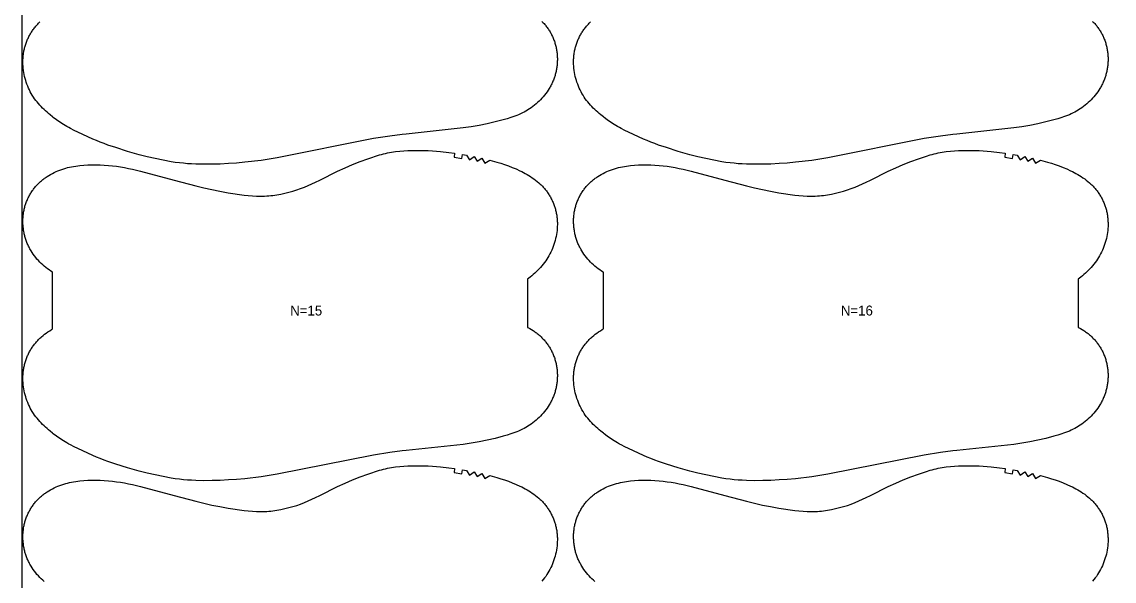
# Model space of a CAD drawing. Header units: inches. Extents: x 1 to 1936, y -76 to 1061.
# Drawn here: x 1 to 552, y 206 to 487 of the extents above; entities that cross this region are included whole.
import ezdxf

# ---------------------------------------------------------------- set-up
doc = ezdxf.new("R2010")
doc.units = ezdxf.units.IN

msp = doc.modelspace()

# ---------------------------------------------------------------- linework, layer by layer
at = {"layer": '1'}
for points in [[(1.472, -76.1778), (1936.299, -76.1778), (1936.299, 1060.5025), (1.472, 1060.5025), (1.472, -76.1778)], [(113.5219, 399.9852), (115.5751, 399.7674), (117.6325, 399.6002), (119.6929, 399.4949), (120.7239, 399.469), (121.755, 399.4628), (122.7862, 399.4776), (123.817, 399.5132), (124.8471, 399.5693), (125.8761, 399.6455), (126.9035, 399.7414), (127.9291, 399.8568), (128.9522, 399.9913), (129.9727, 400.1444), (130.9901, 400.3158), (132.0042, 400.5051), (134.0221, 400.9351), (136.0255, 401.4301), (138.0134, 401.986), (139.9844, 402.5994), (141.9364, 403.2701), (143.8671, 403.9986), (145.7741, 404.7855), (147.6562, 405.6289), (149.5184, 406.5172), (151.6049, 407.5625), (160.5896, 412.0636), (164.3455, 413.7738), (168.1475, 415.3806), (171.9845, 416.8992), (175.8551, 418.333), (177.8038, 419.0155), (179.7642, 419.6622), (181.7391, 420.2581), (182.733, 420.5324), (183.7316, 420.7886), (184.7353, 421.0251), (185.7436, 421.2422), (186.7561, 421.4403), (187.7722, 421.6199), (189.8137, 421.9263), (191.8642, 422.1657), (193.9201, 422.3428), (195.9799, 422.4637), (198.0423, 422.5348), (200.1059, 422.5625), (202.1697, 422.552), (204.2328, 422.5042), (206.2945, 422.4187), (208.3542, 422.2952), (212.4655, 421.9396), (216.5664, 421.4699), (219.5565, 421.074), (219.5577, 421.0738), (219.2809, 419.09), (223.1959, 418.5034), (223.513, 420.4781), (225.4858, 420.1501), (227.0915, 417.8323), (229.4191, 419.4228), (230.9599, 417.0634), (233.3303, 418.586), (234.7961, 416.1803), (237.2135, 417.6271), (240.821, 416.6183), (242.7957, 416.0166), (244.758, 415.3767), (246.7046, 414.6922), (248.632, 413.9566), (250.5365, 413.1638), (252.4138, 412.3085), (253.3408, 411.8559), (254.2594, 411.386), (255.1689, 410.898), (256.0688, 410.3913), (256.9582, 409.8654), (257.8354, 409.319), (258.6984, 408.7509), (259.545, 408.1601), (260.3733, 407.5452), (261.1813, 406.9051), (261.9668, 406.2386), (262.3505, 405.895), (262.7278, 405.5445), (263.0986, 405.1867), (263.4626, 404.8219), (263.8197, 404.4503), (264.1699, 404.0718), (264.513, 403.6868), (264.8489, 403.2954), (265.1774, 402.8977), (265.4986, 402.4938), (265.8122, 402.084), (266.1181, 401.6683), (266.4162, 401.247), (266.7064, 400.8201), (266.9887, 400.3879), (267.2628, 399.9504), (267.5286, 399.5079), (267.7861, 399.0605), (268.0351, 398.6083), (268.2756, 398.1516), (268.5074, 397.6904), (268.7306, 397.225), (268.9449, 396.7555), (269.1505, 396.2821), (269.3471, 395.805), (269.5347, 395.3243), (269.7133, 394.8402), (269.8827, 394.3529), (270.0429, 393.8625), (270.1938, 393.3693), (270.3353, 392.8734), (270.4674, 392.3749), (270.5901, 391.874), (270.7031, 391.371), (270.8065, 390.8659), (270.9003, 390.359), (270.9846, 389.8504), (271.0594, 389.3402), (271.1249, 388.8288), (271.1811, 388.3161), (271.2281, 387.8025), (271.2659, 387.288), (271.2946, 386.7729), (271.3143, 386.2573), (271.327, 385.2253), (271.3045, 384.1934), (271.2474, 383.163), (271.1562, 382.1353), (271.0315, 381.1114), (270.8739, 380.092), (270.6837, 379.0781), (270.4617, 378.0705), (270.2082, 377.0701), (269.9238, 376.0777), (269.6091, 375.0941), (269.2644, 374.1205), (268.8899, 373.1578), (268.4857, 372.2075), (268.0516, 371.2708), (267.5879, 370.349), (267.0945, 369.4434), (266.5713, 368.5552), (266.0186, 367.6858), (265.4366, 366.8361), (264.8268, 366.006), (264.1912, 365.1949), (263.5316, 364.4022), (262.8499, 363.6276), (262.148, 362.8704), (261.4278, 362.1302), (260.6912, 361.4064), (259.9398, 360.6986), (259.1746, 360.0062), (258.3962, 359.3288), (257.6055, 358.6659), (256.327, 357.6492), (256.327, 333.4023), (256.4749, 333.3278), (257.3808, 332.8335), (258.27, 332.3092), (259.1408, 331.7549), (259.5689, 331.4667), (259.9918, 331.171), (260.4094, 330.8679), (260.8215, 330.5575), (261.228, 330.2398), (261.6285, 329.9147), (262.0229, 329.5824), (262.4111, 329.2428), (262.7929, 328.896), (263.168, 328.542), (263.5363, 328.1808), (263.8977, 327.8126), (264.2519, 327.4375), (264.5989, 327.0557), (264.9385, 326.6672), (265.2705, 326.2723), (265.5949, 325.871), (265.9115, 325.4636), (266.2201, 325.0501), (266.5205, 324.6308), (266.8127, 324.2056), (267.0965, 323.7749), (267.3718, 323.3387), (267.6384, 322.8972), (267.8962, 322.4505), (268.1449, 321.9987), (268.3846, 321.5421), (268.6152, 321.0808), (268.8365, 320.615), (269.0486, 320.1448), (269.2515, 319.6706), (269.4451, 319.1925), (269.6294, 318.7106), (269.8043, 318.2253), (269.9699, 317.7366), (270.126, 317.2449), (270.2726, 316.7502), (270.4098, 316.2528), (270.5375, 315.7528), (270.6556, 315.2506), (270.7641, 314.7462), (270.863, 314.2399), (270.9523, 313.7319), (271.0319, 313.2223), (271.1019, 312.7113), (271.1625, 312.1991), (271.2134, 311.6859), (271.255, 311.1718), (271.287, 310.6569), (271.3097, 310.1416), (271.323, 309.6258), (271.327, 309.1099), (271.3217, 308.5939), (271.3071, 308.078), (271.2832, 307.5625), (271.2502, 307.0474), (271.2081, 306.533), (271.1568, 306.0194), (271.0964, 305.5067), (271.027, 304.9953), (270.9485, 304.4851), (270.8609, 303.9764), (270.7643, 303.4695), (270.6587, 302.9643), (270.5441, 302.4612), (270.4204, 301.9603), (270.2878, 301.4618), (270.1462, 300.9658), (269.9957, 300.4725), (269.8362, 299.9821), (269.6677, 299.4947), (269.4903, 299.0106), (269.304, 298.5299), (269.1088, 298.0528), (268.9048, 297.5794), (268.692, 297.1099), (268.4706, 296.6443), (268.2407, 296.1827), (268.0026, 295.7253), (267.7563, 295.2722), (267.502, 294.8234), (267.2399, 294.379), (266.6928, 293.5039), (266.116, 292.6477), (265.5109, 291.8111), (264.8787, 290.995), (264.2204, 290.2001), (263.5369, 289.4269), (262.8292, 288.6761), (262.098, 287.9482), (261.3442, 287.2438), (260.5686, 286.5634), (259.772, 285.9077), (258.9554, 285.2772), (258.1195, 284.6724), (257.2654, 284.0934), (256.3941, 283.5404), (256.327, 283.5005), (255.5068, 283.0134), (254.6045, 282.5125), (253.6883, 282.0377), (252.7592, 281.5893), (251.8183, 281.1672), (250.8667, 280.7712), (249.9055, 280.3992), (248.9359, 280.0486), (247.959, 279.7172), (245.9882, 279.1017), (244.0023, 278.5329), (240.0097, 277.4838), (235.9917, 276.5456), (231.9472, 275.7229), (227.879, 275.0266), (223.7918, 274.4588), (195.0636, 271.3904), (193.1248, 271.16), (186.8677, 270.4165), (178.7209, 269.0895), (130.1524, 259.3978), (126.0785, 258.738), (121.9924, 258.1539), (113.7966, 257.1731), (109.6859, 256.8049), (105.5684, 256.5214), (101.4464, 256.3174), (97.3209, 256.1941), (93.1932, 256.16), (89.0672, 256.2468), (87.0062, 256.3466), (84.9475, 256.4869), (82.8922, 256.6688), (80.8411, 256.8932), (78.7951, 257.1602), (76.7544, 257.4672), (72.6902, 258.1874), (68.6495, 259.028), (64.6312, 259.9694), (60.6337, 260.9965), (54.7099, 262.6822), (48.7743, 264.5492), (44.8615, 265.8666), (42.9199, 266.5652), (40.9934, 267.3017), (39.0843, 268.0813), (37.1889, 268.8954), (32.1675, 271.16), (29.6604, 272.2907), (27.8022, 273.1872), (25.9705, 274.1337), (25.0673, 274.6306), (24.1731, 275.1437), (22.4112, 276.2162), (20.6846, 277.3464), (18.9929, 278.5294), (17.3369, 279.762), (17, 280.0298), (15.7214, 281.0464), (14.9308, 281.7094), (14.1524, 282.3868), (13.3872, 283.0792), (12.6358, 283.787), (11.8991, 284.5108), (11.1789, 285.251), (10.4771, 286.0082), (9.7954, 286.7828), (9.1358, 287.5754), (8.5002, 288.3866), (7.8904, 289.2167), (7.3084, 290.0664), (6.7556, 290.9358), (6.2325, 291.8239), (5.7391, 292.7296), (5.2753, 293.6514), (4.8413, 294.5881), (4.4371, 295.5384), (4.0626, 296.501), (3.7179, 297.4747), (3.4032, 298.4582), (3.1188, 299.4507), (2.8653, 300.4511), (2.6432, 301.4587), (2.4531, 302.4726), (2.2955, 303.492), (2.1708, 304.5159), (2.0796, 305.5436), (2.0225, 306.574), (2, 307.6059), (2.0127, 308.6379), (2.0324, 309.1535), (2.0611, 309.6686), (2.0989, 310.1831), (2.1459, 310.6967), (2.2021, 311.2093), (2.2676, 311.7208), (2.3424, 312.2309), (2.4267, 312.7396), (2.5205, 313.2465), (2.6239, 313.7516), (2.7369, 314.2546), (2.8595, 314.7555), (2.9917, 315.2539), (3.1332, 315.7499), (3.2841, 316.2431), (3.4443, 316.7335), (3.6137, 317.2208), (3.7923, 317.7049), (3.9799, 318.1856), (4.1765, 318.6627), (4.382, 319.1361), (4.5964, 319.6056), (4.8196, 320.071), (5.0514, 320.5322), (5.2919, 320.9889), (5.5409, 321.4411), (5.7984, 321.8885), (6.0642, 322.331), (6.3383, 322.7685), (6.6205, 323.2007), (6.9108, 323.6275), (7.2089, 324.0489), (7.5148, 324.4645), (7.8284, 324.8744), (8.1495, 325.2782), (8.4781, 325.676), (8.814, 326.0674), (9.1571, 326.4524), (9.5072, 326.8309), (9.8644, 327.2025), (10.2284, 327.5673), (10.5991, 327.925), (10.9765, 328.2756), (11.3602, 328.6192), (12.1457, 329.2857), (12.9536, 329.9258), (13.7819, 330.5406), (14.6286, 331.1315), (15.4916, 331.6995), (16.3688, 332.246), (17, 332.6192), (17, 361.1199), (16.9328, 361.1598), (16.0616, 361.7128), (15.2075, 362.2918), (14.3716, 362.8966), (13.555, 363.5271), (12.7584, 364.1829), (11.9828, 364.8632), (11.229, 365.5676), (10.4978, 366.2955), (9.7901, 367.0463), (9.1066, 367.8195), (8.4483, 368.6144), (7.816, 369.4305), (7.2109, 370.2671), (6.6342, 371.1233), (6.0871, 371.9984), (5.8249, 372.4428), (5.5707, 372.8916), (5.3244, 373.3448), (5.0863, 373.8022), (4.8564, 374.2637), (4.635, 374.7293), (4.4222, 375.1988), (4.2181, 375.6722), (4.0229, 376.1493), (3.8367, 376.63), (3.6593, 377.1141), (3.4908, 377.6015), (3.3313, 378.0919), (3.1808, 378.5852), (3.0392, 379.0812), (2.9065, 379.5797), (2.7829, 380.0806), (2.6683, 380.5837), (2.5627, 381.0889), (2.4661, 381.5959), (2.3785, 382.1045), (2.3, 382.6147), (2.2306, 383.1262), (2.1702, 383.6388), (2.1189, 384.1524), (2.0768, 384.6668), (2.0437, 385.1819), (2.0199, 385.6975), (2.0053, 386.2133), (2, 386.7293), (2.004, 387.2452), (2.0173, 387.761), (2.0399, 388.2764), (2.072, 388.7912), (2.1135, 389.3053), (2.1645, 389.8186), (2.225, 390.3307), (2.2951, 390.8417), (2.3747, 391.3513), (2.464, 391.8593), (2.5629, 392.3656), (2.6714, 392.87), (2.7895, 393.3722), (2.9172, 393.8722), (3.0543, 394.3696), (3.201, 394.8643), (3.3571, 395.356), (3.5227, 395.8447), (3.6976, 396.3301), (3.8819, 396.8119), (4.0755, 397.29), (4.2783, 397.7643), (4.4905, 398.2344), (4.7118, 398.7002), (4.9424, 399.1615), (5.182, 399.6182), (5.4308, 400.0699), (5.6886, 400.5166), (5.9552, 400.9581), (6.2304, 401.3943), (6.5142, 401.825), (6.8065, 402.2502), (7.1069, 402.6695), (7.4155, 403.083), (7.7321, 403.4904), (8.0564, 403.8917), (8.3885, 404.2866), (8.7281, 404.6751), (9.0751, 405.0569), (9.4293, 405.432), (9.7907, 405.8002), (10.159, 406.1614), (10.5341, 406.5154), (10.9158, 406.8622), (11.304, 407.2018), (11.6985, 407.5341), (12.099, 407.8592), (12.5054, 408.1769), (12.9176, 408.4873), (13.3352, 408.7904), (13.7581, 409.0861), (14.1862, 409.3743), (15.057, 409.9286), (15.9462, 410.453), (16.8521, 410.9472), (17.7734, 411.4113), (18.7089, 411.8455), (19.6574, 412.2504), (20.6178, 412.6264), (21.5891, 412.974), (22.57, 413.2937), (23.5594, 413.5859), (24.5562, 413.8512), (25.5594, 414.0901), (26.5683, 414.3038), (27.582, 414.4936), (28.6001, 414.6608), (29.6218, 414.8067), (30.6464, 414.9326), (32.702, 415.1295), (34.7622, 415.2606), (36.8247, 415.3286), (38.8879, 415.3348), (40.9502, 415.2806), (43.0101, 415.1677), (45.0667, 415.0002), (47.1191, 414.7827), (49.1666, 414.5197), (51.2082, 414.2149), (53.243, 413.8683), (55.2696, 413.4792), (57.2871, 413.0467), (61.295, 412.0648), (78.1772, 407.5625), (89.2113, 404.6198), (93.2236, 403.6519), (97.2527, 402.7563), (101.2983, 401.939), (105.3583, 401.1974), (113.5219, 399.9852)], [(391.0219, 399.9852), (393.0751, 399.7674), (395.1325, 399.6002), (397.1929, 399.4949), (398.2239, 399.469), (399.255, 399.4628), (400.2862, 399.4776), (401.317, 399.5132), (402.3471, 399.5693), (403.3761, 399.6455), (404.4035, 399.7414), (405.4291, 399.8568), (406.4522, 399.9913), (407.4727, 400.1444), (408.4901, 400.3158), (409.5042, 400.5051), (411.5221, 400.9351), (413.5255, 401.4301), (415.5134, 401.986), (417.4844, 402.5994), (419.4364, 403.2701), (421.3671, 403.9986), (423.2741, 404.7855), (425.1562, 405.6289), (427.0184, 406.5172), (429.1049, 407.5625), (438.0896, 412.0636), (441.8455, 413.7738), (445.6475, 415.3806), (449.4845, 416.8992), (453.3551, 418.333), (455.3038, 419.0155), (457.2642, 419.6622), (459.2391, 420.2581), (460.233, 420.5324), (461.2316, 420.7886), (462.2353, 421.0251), (463.2436, 421.2422), (464.2561, 421.4403), (465.2722, 421.6199), (467.3137, 421.9263), (469.3642, 422.1657), (471.4201, 422.3428), (473.4799, 422.4637), (475.5423, 422.5348), (477.6059, 422.5625), (479.6697, 422.552), (481.7328, 422.5042), (483.7945, 422.4187), (485.8542, 422.2952), (489.9655, 421.9396), (494.0664, 421.4699), (497.0565, 421.074), (497.0577, 421.0738), (496.7809, 419.09), (500.6959, 418.5034), (501.013, 420.4781), (502.9858, 420.1501), (504.5915, 417.8323), (506.9191, 419.4228), (508.4599, 417.0634), (510.8303, 418.586), (512.2961, 416.1803), (514.7135, 417.6271), (518.321, 416.6183), (520.2957, 416.0166), (522.258, 415.3767), (524.2046, 414.6922), (526.132, 413.9566), (528.0365, 413.1638), (529.9138, 412.3085), (530.8408, 411.8559), (531.7594, 411.386), (532.6689, 410.898), (533.5688, 410.3913), (534.4582, 409.8654), (535.3354, 409.319), (536.1984, 408.7509), (537.045, 408.1601), (537.8733, 407.5452), (538.6813, 406.9051), (539.4668, 406.2386), (539.8505, 405.895), (540.2278, 405.5445), (540.5986, 405.1867), (540.9626, 404.8219), (541.3197, 404.4503), (541.6699, 404.0718), (542.013, 403.6868), (542.3489, 403.2954), (542.6774, 402.8977), (542.9986, 402.4938), (543.3122, 402.084), (543.6181, 401.6683), (543.9162, 401.247), (544.2064, 400.8201), (544.4887, 400.3879), (544.7628, 399.9504), (545.0286, 399.5079), (545.2861, 399.0605), (545.5351, 398.6083), (545.7756, 398.1516), (546.0074, 397.6904), (546.2306, 397.225), (546.4449, 396.7555), (546.6505, 396.2821), (546.8471, 395.805), (547.0347, 395.3243), (547.2133, 394.8402), (547.3827, 394.3529), (547.5429, 393.8625), (547.6938, 393.3693), (547.8353, 392.8734), (547.9674, 392.3749), (548.0901, 391.874), (548.2031, 391.371), (548.3065, 390.8659), (548.4003, 390.359), (548.4846, 389.8504), (548.5594, 389.3402), (548.6249, 388.8288), (548.6811, 388.3161), (548.7281, 387.8025), (548.7659, 387.288), (548.7946, 386.7729), (548.8143, 386.2573), (548.827, 385.2253), (548.8045, 384.1934), (548.7474, 383.163), (548.6562, 382.1353), (548.5315, 381.1114), (548.3739, 380.092), (548.1837, 379.0781), (547.9617, 378.0705), (547.7082, 377.0701), (547.4238, 376.0777), (547.1091, 375.0941), (546.7644, 374.1205), (546.3899, 373.1578), (545.9857, 372.2075), (545.5516, 371.2708), (545.0879, 370.349), (544.5945, 369.4434), (544.0713, 368.5552), (543.5186, 367.6858), (542.9366, 366.8361), (542.3268, 366.006), (541.6912, 365.1949), (541.0316, 364.4022), (540.3499, 363.6276), (539.648, 362.8704), (538.9278, 362.1302), (538.1912, 361.4064), (537.4398, 360.6986), (536.6746, 360.0062), (535.8962, 359.3288), (535.1055, 358.6659), (533.827, 357.6492), (533.827, 333.4023), (533.9749, 333.3278), (534.8808, 332.8335), (535.77, 332.3092), (536.6408, 331.7549), (537.0689, 331.4667), (537.4918, 331.171), (537.9094, 330.8679), (538.3215, 330.5575), (538.728, 330.2398), (539.1285, 329.9147), (539.5229, 329.5824), (539.9111, 329.2428), (540.2929, 328.896), (540.668, 328.542), (541.0363, 328.1808), (541.3977, 327.8126), (541.7519, 327.4375), (542.0989, 327.0557), (542.4385, 326.6672), (542.7705, 326.2723), (543.0949, 325.871), (543.4115, 325.4636), (543.7201, 325.0501), (544.0205, 324.6308), (544.3127, 324.2056), (544.5965, 323.7749), (544.8718, 323.3387), (545.1384, 322.8972), (545.3962, 322.4505), (545.6449, 321.9987), (545.8846, 321.5421), (546.1152, 321.0808), (546.3365, 320.615), (546.5486, 320.1448), (546.7515, 319.6706), (546.9451, 319.1925), (547.1294, 318.7106), (547.3043, 318.2253), (547.4699, 317.7366), (547.626, 317.2449), (547.7726, 316.7502), (547.9098, 316.2528), (548.0375, 315.7528), (548.1556, 315.2506), (548.2641, 314.7462), (548.363, 314.2399), (548.4523, 313.7319), (548.5319, 313.2223), (548.6019, 312.7113), (548.6625, 312.1991), (548.7134, 311.6859), (548.755, 311.1718), (548.787, 310.6569), (548.8097, 310.1416), (548.823, 309.6258), (548.827, 309.1099), (548.8217, 308.5939), (548.8071, 308.078), (548.7832, 307.5625), (548.7502, 307.0474), (548.7081, 306.533), (548.6568, 306.0194), (548.5964, 305.5067), (548.527, 304.9953), (548.4485, 304.4851), (548.3609, 303.9764), (548.2643, 303.4695), (548.1587, 302.9643), (548.0441, 302.4612), (547.9204, 301.9603), (547.7878, 301.4618), (547.6462, 300.9658), (547.4957, 300.4725), (547.3362, 299.9821), (547.1677, 299.4947), (546.9903, 299.0106), (546.804, 298.5299), (546.6088, 298.0528), (546.4048, 297.5794), (546.192, 297.1099), (545.9706, 296.6443), (545.7407, 296.1827), (545.5026, 295.7253), (545.2563, 295.2722), (545.002, 294.8234), (544.7399, 294.379), (544.1928, 293.5039), (543.616, 292.6477), (543.0109, 291.8111), (542.3787, 290.995), (541.7204, 290.2001), (541.0369, 289.4269), (540.3292, 288.6761), (539.598, 287.9482), (538.8442, 287.2438), (538.0686, 286.5634), (537.272, 285.9077), (536.4554, 285.2772), (535.6195, 284.6724), (534.7654, 284.0934), (533.8941, 283.5404), (533.827, 283.5005), (533.0068, 283.0134), (532.1045, 282.5125), (531.1883, 282.0377), (530.2592, 281.5893), (529.3183, 281.1672), (528.3667, 280.7712), (527.4055, 280.3992), (526.4359, 280.0486), (525.459, 279.7172), (523.4882, 279.1017), (521.5023, 278.5329), (517.5097, 277.4838), (513.4917, 276.5456), (509.4472, 275.7229), (505.379, 275.0266), (501.2918, 274.4588), (472.5636, 271.3904), (470.6248, 271.16), (464.3677, 270.4165), (456.2209, 269.0895), (407.6524, 259.3978), (403.5785, 258.738), (399.4924, 258.1539), (391.2966, 257.1731), (387.1859, 256.8049), (383.0684, 256.5214), (378.9464, 256.3174), (374.8209, 256.1941), (370.6932, 256.16), (366.5672, 256.2468), (364.5062, 256.3466), (362.4475, 256.4869), (360.3922, 256.6688), (358.3411, 256.8932), (356.2951, 257.1602), (354.2544, 257.4672), (350.1902, 258.1874), (346.1495, 259.028), (342.1312, 259.9694), (338.1337, 260.9965), (332.2099, 262.6822), (326.2743, 264.5492), (322.3615, 265.8666), (320.4199, 266.5652), (318.4934, 267.3017), (316.5843, 268.0813), (314.6889, 268.8954), (309.6675, 271.16), (307.1604, 272.2907), (305.3022, 273.1872), (303.4705, 274.1337), (302.5673, 274.6306), (301.6731, 275.1437), (299.9112, 276.2162), (298.1846, 277.3464), (296.4929, 278.5294), (294.8369, 279.762), (294.5, 280.0298), (293.2214, 281.0464), (292.4308, 281.7094), (291.6524, 282.3868), (290.8872, 283.0792), (290.1358, 283.787), (289.3991, 284.5108), (288.6789, 285.251), (287.9771, 286.0082), (287.2954, 286.7828), (286.6358, 287.5754), (286.0002, 288.3866), (285.3904, 289.2167), (284.8084, 290.0664), (284.2556, 290.9358), (283.7325, 291.8239), (283.2391, 292.7296), (282.7753, 293.6514), (282.3413, 294.5881), (281.9371, 295.5384), (281.5626, 296.501), (281.2179, 297.4747), (280.9032, 298.4582), (280.6188, 299.4507), (280.3653, 300.4511), (280.1432, 301.4587), (279.9531, 302.4726), (279.7955, 303.492), (279.6708, 304.5159), (279.5796, 305.5436), (279.5225, 306.574), (279.5, 307.6059), (279.5127, 308.6379), (279.5324, 309.1535), (279.5611, 309.6686), (279.5989, 310.1831), (279.6459, 310.6967), (279.7021, 311.2093), (279.7676, 311.7208), (279.8424, 312.2309), (279.9267, 312.7396), (280.0205, 313.2465), (280.1239, 313.7516), (280.2369, 314.2546), (280.3595, 314.7555), (280.4917, 315.2539), (280.6332, 315.7499), (280.7841, 316.2431), (280.9443, 316.7335), (281.1137, 317.2208), (281.2923, 317.7049), (281.4799, 318.1856), (281.6765, 318.6627), (281.882, 319.1361), (282.0964, 319.6056), (282.3196, 320.071), (282.5514, 320.5322), (282.7919, 320.9889), (283.0409, 321.4411), (283.2984, 321.8885), (283.5642, 322.331), (283.8383, 322.7685), (284.1205, 323.2007), (284.4108, 323.6275), (284.7089, 324.0489), (285.0148, 324.4645), (285.3284, 324.8744), (285.6495, 325.2782), (285.9781, 325.676), (286.314, 326.0674), (286.6571, 326.4524), (287.0072, 326.8309), (287.3644, 327.2025), (287.7284, 327.5673), (288.0991, 327.925), (288.4765, 328.2756), (288.8602, 328.6192), (289.6457, 329.2857), (290.4536, 329.9258), (291.2819, 330.5406), (292.1286, 331.1315), (292.9916, 331.6995), (293.8688, 332.246), (294.5, 332.6192), (294.5, 361.1199), (294.4328, 361.1598), (293.5616, 361.7128), (292.7075, 362.2918), (291.8716, 362.8966), (291.055, 363.5271), (290.2584, 364.1829), (289.4828, 364.8632), (288.729, 365.5676), (287.9978, 366.2955), (287.2901, 367.0463), (286.6066, 367.8195), (285.9483, 368.6144), (285.316, 369.4305), (284.7109, 370.2671), (284.1342, 371.1233), (283.5871, 371.9984), (283.3249, 372.4428), (283.0707, 372.8916), (282.8244, 373.3448), (282.5863, 373.8022), (282.3564, 374.2637), (282.135, 374.7293), (281.9222, 375.1988), (281.7181, 375.6722), (281.5229, 376.1493), (281.3367, 376.63), (281.1593, 377.1141), (280.9908, 377.6015), (280.8313, 378.0919), (280.6808, 378.5852), (280.5392, 379.0812), (280.4065, 379.5797), (280.2829, 380.0806), (280.1683, 380.5837), (280.0627, 381.0889), (279.9661, 381.5959), (279.8785, 382.1045), (279.8, 382.6147), (279.7306, 383.1262), (279.6702, 383.6388), (279.6189, 384.1524), (279.5768, 384.6668), (279.5437, 385.1819), (279.5199, 385.6975), (279.5053, 386.2133), (279.5, 386.7293), (279.504, 387.2452), (279.5173, 387.761), (279.5399, 388.2764), (279.572, 388.7912), (279.6135, 389.3053), (279.6645, 389.8186), (279.725, 390.3307), (279.7951, 390.8417), (279.8747, 391.3513), (279.964, 391.8593), (280.0629, 392.3656), (280.1714, 392.87), (280.2895, 393.3722), (280.4172, 393.8722), (280.5543, 394.3696), (280.701, 394.8643), (280.8571, 395.356), (281.0227, 395.8447), (281.1976, 396.3301), (281.3819, 396.8119), (281.5755, 397.29), (281.7783, 397.7643), (281.9905, 398.2344), (282.2118, 398.7002), (282.4424, 399.1615), (282.682, 399.6182), (282.9308, 400.0699), (283.1886, 400.5166), (283.4552, 400.9581), (283.7304, 401.3943), (284.0142, 401.825), (284.3065, 402.2502), (284.6069, 402.6695), (284.9155, 403.083), (285.2321, 403.4904), (285.5564, 403.8917), (285.8885, 404.2866), (286.2281, 404.6751), (286.5751, 405.0569), (286.9293, 405.432), (287.2907, 405.8002), (287.659, 406.1614), (288.0341, 406.5154), (288.4158, 406.8622), (288.804, 407.2018), (289.1985, 407.5341), (289.599, 407.8592), (290.0054, 408.1769), (290.4176, 408.4873), (290.8352, 408.7904), (291.2581, 409.0861), (291.6862, 409.3743), (292.557, 409.9286), (293.4462, 410.453), (294.3521, 410.9472), (295.2734, 411.4113), (296.2089, 411.8455), (297.1574, 412.2504), (298.1178, 412.6264), (299.0891, 412.974), (300.07, 413.2937), (301.0594, 413.5859), (302.0562, 413.8512), (303.0594, 414.0901), (304.0683, 414.3038), (305.082, 414.4936), (306.1001, 414.6608), (307.1218, 414.8067), (308.1464, 414.9326), (310.202, 415.1295), (312.2622, 415.2606), (314.3247, 415.3286), (316.3879, 415.3348), (318.4502, 415.2806), (320.5101, 415.1677), (322.5667, 415.0002), (324.6191, 414.7827), (326.6666, 414.5197), (328.7082, 414.2149), (330.743, 413.8683), (332.7696, 413.4792), (334.7871, 413.0467), (338.795, 412.0648), (355.6772, 407.5625), (366.7113, 404.6198), (370.7236, 403.6519), (374.7527, 402.7563), (378.7983, 401.939), (382.8583, 401.1974), (391.0219, 399.9852)]]:
    msp.add_lwpolyline(points, close=True, dxfattribs=at)
for points in [[(263.5363, 487.5408), (263.8977, 487.1726), (264.2519, 486.7975), (264.5989, 486.4157), (264.9385, 486.0272), (265.2705, 485.6323), (265.5949, 485.231), (265.9115, 484.8236), (266.2201, 484.4101), (266.5205, 483.9908), (266.8127, 483.5656), (267.0965, 483.1349), (267.3718, 482.6987), (267.6384, 482.2572), (267.8962, 481.8105), (268.1449, 481.3587), (268.3846, 480.9021), (268.6152, 480.4408), (268.8365, 479.975), (269.0486, 479.5048), (269.2515, 479.0306), (269.4451, 478.5525), (269.6294, 478.0706), (269.8043, 477.5853), (269.9699, 477.0966), (270.126, 476.6049), (270.2726, 476.1102), (270.4098, 475.6128), (270.5375, 475.1128), (270.6556, 474.6106), (270.7641, 474.1062), (270.863, 473.5999), (270.9523, 473.0919), (271.0319, 472.5823), (271.1019, 472.0713), (271.1625, 471.5591), (271.2134, 471.0459), (271.255, 470.5318), (271.287, 470.0169), (271.3097, 469.5016), (271.323, 468.9858), (271.327, 468.4699), (271.3217, 467.9539), (271.3071, 467.438), (271.2832, 466.9225), (271.2502, 466.4074), (271.2081, 465.893), (271.1568, 465.3794), (271.0964, 464.8667), (271.027, 464.3553), (270.9485, 463.8451), (270.8609, 463.3364), (270.7643, 462.8295), (270.6587, 462.3243), (270.5441, 461.8212), (270.4204, 461.3203), (270.2878, 460.8218), (270.1462, 460.3258), (269.9957, 459.8325), (269.8362, 459.3421), (269.6677, 458.8547), (269.4903, 458.3706), (269.304, 457.8899), (269.1088, 457.4128), (268.9048, 456.9394), (268.692, 456.4699), (268.4706, 456.0043), (268.2407, 455.5427), (268.0026, 455.0853), (267.7563, 454.6322), (267.502, 454.1834), (267.2399, 453.739), (266.6928, 452.8639), (266.116, 452.0077), (265.5109, 451.1711), (264.8787, 450.355), (264.2204, 449.5601), (263.5369, 448.7869), (262.8292, 448.0361), (262.098, 447.3082), (261.3442, 446.6038), (260.5686, 445.9234), (259.772, 445.2677), (258.9554, 444.6372), (258.1195, 444.0324), (257.2654, 443.4534), (256.3941, 442.9004), (256.327, 442.8605), (255.5068, 442.3734), (254.6045, 441.8725), (253.6883, 441.3977), (252.7592, 440.9493), (251.8183, 440.5272), (250.8667, 440.1312), (249.9055, 439.7592), (248.9359, 439.4086), (247.959, 439.0772), (245.9882, 438.4617), (244.0023, 437.8929), (240.0097, 436.8438), (235.9917, 435.9056), (231.9472, 435.0829), (227.879, 434.3866), (223.7918, 433.8188), (195.0636, 430.7504), (193.1248, 430.52), (186.8677, 429.7765), (178.7209, 428.4495), (130.1524, 418.7578), (126.0785, 418.098), (121.9924, 417.5139), (113.7966, 416.5331), (109.6859, 416.1649), (105.5684, 415.8814), (101.4464, 415.6774), (97.3209, 415.5541), (93.1932, 415.52), (89.0672, 415.6068), (87.0062, 415.7066), (84.9475, 415.8469), (82.8922, 416.0288), (80.8411, 416.2532), (78.7951, 416.5202), (76.7544, 416.8272), (72.6902, 417.5474), (68.6495, 418.388), (64.6312, 419.3294), (60.6337, 420.3565), (54.7099, 422.0422), (48.7743, 423.9092), (44.8615, 425.2266), (42.9199, 425.9252), (40.9934, 426.6617), (39.0843, 427.4413), (37.1889, 428.2554), (32.1675, 430.52), (29.6604, 431.6507), (27.8022, 432.5472), (25.9705, 433.4937), (25.0673, 433.9906), (24.1731, 434.5037), (22.4112, 435.5762), (20.6846, 436.7064), (18.9929, 437.8894), (17.3369, 439.122), (17, 439.3898), (15.7214, 440.4064), (14.9308, 441.0694), (14.1524, 441.7468), (13.3872, 442.4392), (12.6358, 443.147), (11.8991, 443.8708), (11.1789, 444.611), (10.4771, 445.3682), (9.7954, 446.1428), (9.1358, 446.9354), (8.5002, 447.7466), (7.8904, 448.5767), (7.3084, 449.4264), (6.7556, 450.2958), (6.2325, 451.1839), (5.7391, 452.0896), (5.2753, 453.0114), (4.8413, 453.9481), (4.4371, 454.8984), (4.0626, 455.861), (3.7179, 456.8347), (3.4032, 457.8182), (3.1188, 458.8107), (2.8653, 459.8111), (2.6432, 460.8187), (2.4531, 461.8326), (2.2955, 462.852), (2.1708, 463.8759), (2.0796, 464.9036), (2.0225, 465.934), (2, 466.9659), (2.0127, 467.9979), (2.0324, 468.5135), (2.0611, 469.0286), (2.0989, 469.5431), (2.1459, 470.0567), (2.2021, 470.5693), (2.2676, 471.0808), (2.3424, 471.5909), (2.4267, 472.0996), (2.5205, 472.6065), (2.6239, 473.1116), (2.7369, 473.6146), (2.8595, 474.1155), (2.9917, 474.6139), (3.1332, 475.1099), (3.2841, 475.6031), (3.4443, 476.0935), (3.6137, 476.5808), (3.7923, 477.0649), (3.9799, 477.5456), (4.1765, 478.0227), (4.382, 478.4961), (4.5964, 478.9656), (4.8196, 479.431), (5.0514, 479.8922), (5.2919, 480.3489), (5.5409, 480.8011), (5.7984, 481.2485), (6.0642, 481.691), (6.3383, 482.1285), (6.6205, 482.5607), (6.9108, 482.9875), (7.2089, 483.4089), (7.5148, 483.8245), (7.8284, 484.2344), (8.1495, 484.6382), (8.4781, 485.036), (8.814, 485.4274), (9.1571, 485.8124), (9.5072, 486.1909), (9.8644, 486.5625), (10.2284, 486.9273), (10.5991, 487.285)], [(541.0363, 487.5408), (541.3977, 487.1726), (541.7519, 486.7975), (542.0989, 486.4157), (542.4385, 486.0272), (542.7705, 485.6323), (543.0949, 485.231), (543.4115, 484.8236), (543.7201, 484.4101), (544.0205, 483.9908), (544.3127, 483.5656), (544.5965, 483.1349), (544.8718, 482.6987), (545.1384, 482.2572), (545.3962, 481.8105), (545.6449, 481.3587), (545.8846, 480.9021), (546.1152, 480.4408), (546.3365, 479.975), (546.5486, 479.5048), (546.7515, 479.0306), (546.9451, 478.5525), (547.1294, 478.0706), (547.3043, 477.5853), (547.4699, 477.0966), (547.626, 476.6049), (547.7726, 476.1102), (547.9098, 475.6128), (548.0375, 475.1128), (548.1556, 474.6106), (548.2641, 474.1062), (548.363, 473.5999), (548.4523, 473.0919), (548.5319, 472.5823), (548.6019, 472.0713), (548.6625, 471.5591), (548.7134, 471.0459), (548.755, 470.5318), (548.787, 470.0169), (548.8097, 469.5016), (548.823, 468.9858), (548.827, 468.4699), (548.8217, 467.9539), (548.8071, 467.438), (548.7832, 466.9225), (548.7502, 466.4074), (548.7081, 465.893), (548.6568, 465.3794), (548.5964, 464.8667), (548.527, 464.3553), (548.4485, 463.8451), (548.3609, 463.3364), (548.2643, 462.8295), (548.1587, 462.3243), (548.0441, 461.8212), (547.9204, 461.3203), (547.7878, 460.8218), (547.6462, 460.3258), (547.4957, 459.8325), (547.3362, 459.3421), (547.1677, 458.8547), (546.9903, 458.3706), (546.804, 457.8899), (546.6088, 457.4128), (546.4048, 456.9394), (546.192, 456.4699), (545.9706, 456.0043), (545.7407, 455.5427), (545.5026, 455.0853), (545.2563, 454.6322), (545.002, 454.1834), (544.7399, 453.739), (544.1928, 452.8639), (543.616, 452.0077), (543.0109, 451.1711), (542.3787, 450.355), (541.7204, 449.5601), (541.0369, 448.7869), (540.3292, 448.0361), (539.598, 447.3082), (538.8442, 446.6038), (538.0686, 445.9234), (537.272, 445.2677), (536.4554, 444.6372), (535.6195, 444.0324), (534.7654, 443.4534), (533.8941, 442.9004), (533.827, 442.8605), (533.0068, 442.3734), (532.1045, 441.8725), (531.1883, 441.3977), (530.2592, 440.9493), (529.3183, 440.5272), (528.3667, 440.1312), (527.4055, 439.7592), (526.4359, 439.4086), (525.459, 439.0772), (523.4882, 438.4617), (521.5023, 437.8929), (517.5097, 436.8438), (513.4917, 435.9056), (509.4472, 435.0829), (505.379, 434.3866), (501.2918, 433.8188), (472.5636, 430.7504), (470.6248, 430.52), (464.3677, 429.7765), (456.2209, 428.4495), (407.6524, 418.7578), (403.5785, 418.098), (399.4924, 417.5139), (391.2966, 416.5331), (387.1859, 416.1649), (383.0684, 415.8814), (378.9464, 415.6774), (374.8209, 415.5541), (370.6932, 415.52), (366.5672, 415.6068), (364.5062, 415.7066), (362.4475, 415.8469), (360.3922, 416.0288), (358.3411, 416.2532), (356.2951, 416.5202), (354.2544, 416.8272), (350.1902, 417.5474), (346.1495, 418.388), (342.1312, 419.3294), (338.1337, 420.3565), (332.2099, 422.0422), (326.2743, 423.9092), (322.3615, 425.2266), (320.4199, 425.9252), (318.4934, 426.6617), (316.5843, 427.4413), (314.6889, 428.2554), (309.6675, 430.52), (307.1604, 431.6507), (305.3022, 432.5472), (303.4705, 433.4937), (302.5673, 433.9906), (301.6731, 434.5037), (299.9112, 435.5762), (298.1846, 436.7064), (296.4929, 437.8894), (294.8369, 439.122), (294.5, 439.3898), (293.2214, 440.4064), (292.4308, 441.0694), (291.6524, 441.7468), (290.8872, 442.4392), (290.1358, 443.147), (289.3991, 443.8708), (288.6789, 444.611), (287.9771, 445.3682), (287.2954, 446.1428), (286.6358, 446.9354), (286.0002, 447.7466), (285.3904, 448.5767), (284.8084, 449.4264), (284.2556, 450.2958), (283.7325, 451.1839), (283.2391, 452.0896), (282.7753, 453.0114), (282.3413, 453.9481), (281.9371, 454.8984), (281.5626, 455.861), (281.2179, 456.8347), (280.9032, 457.8182), (280.6188, 458.8107), (280.3653, 459.8111), (280.1432, 460.8187), (279.9531, 461.8326), (279.7955, 462.852), (279.6708, 463.8759), (279.5796, 464.9036), (279.5225, 465.934), (279.5, 466.9659), (279.5127, 467.9979), (279.5324, 468.5135), (279.5611, 469.0286), (279.5989, 469.5431), (279.6459, 470.0567), (279.7021, 470.5693), (279.7676, 471.0808), (279.8424, 471.5909), (279.9267, 472.0996), (280.0205, 472.6065), (280.1239, 473.1116), (280.2369, 473.6146), (280.3595, 474.1155), (280.4917, 474.6139), (280.6332, 475.1099), (280.7841, 475.6031), (280.9443, 476.0935), (281.1137, 476.5808), (281.2923, 477.0649), (281.4799, 477.5456), (281.6765, 478.0227), (281.882, 478.4961), (282.0964, 478.9656), (282.3196, 479.431), (282.5514, 479.8922), (282.7919, 480.3489), (283.0409, 480.8011), (283.2984, 481.2485), (283.5642, 481.691), (283.8383, 482.1285), (284.1205, 482.5607), (284.4108, 482.9875), (284.7089, 483.4089), (285.0148, 483.8245), (285.3284, 484.2344), (285.6495, 484.6382), (285.9781, 485.036), (286.314, 485.4274), (286.6571, 485.8124), (287.0072, 486.1909), (287.3644, 486.5625), (287.7284, 486.9273), (288.0991, 487.285)], [(12.7584, 205.3229), (11.9828, 206.0032), (11.229, 206.7076), (10.4978, 207.4355), (9.7901, 208.1863), (9.1066, 208.9595), (8.4483, 209.7544), (7.816, 210.5705), (7.2109, 211.4071), (6.6342, 212.2633), (6.0871, 213.1384), (5.8249, 213.5828), (5.5707, 214.0316), (5.3244, 214.4848), (5.0863, 214.9422), (4.8564, 215.4037), (4.635, 215.8693), (4.4222, 216.3388), (4.2181, 216.8122), (4.0229, 217.2893), (3.8367, 217.77), (3.6593, 218.2541), (3.4908, 218.7415), (3.3313, 219.2319), (3.1808, 219.7252), (3.0392, 220.2212), (2.9065, 220.7197), (2.7829, 221.2206), (2.6683, 221.7237), (2.5627, 222.2289), (2.4661, 222.7359), (2.3785, 223.2445), (2.3, 223.7547), (2.2306, 224.2662), (2.1702, 224.7788), (2.1189, 225.2924), (2.0768, 225.8068), (2.0437, 226.3219), (2.0199, 226.8375), (2.0053, 227.3533), (2, 227.8693), (2.004, 228.3852), (2.0173, 228.901), (2.0399, 229.4164), (2.072, 229.9312), (2.1135, 230.4453), (2.1645, 230.9586), (2.225, 231.4707), (2.2951, 231.9817), (2.3747, 232.4913), (2.464, 232.9993), (2.5629, 233.5056), (2.6714, 234.01), (2.7895, 234.5122), (2.9172, 235.0122), (3.0543, 235.5096), (3.201, 236.0043), (3.3571, 236.496), (3.5227, 236.9847), (3.6976, 237.4701), (3.8819, 237.9519), (4.0755, 238.43), (4.2783, 238.9043), (4.4905, 239.3744), (4.7118, 239.8402), (4.9424, 240.3015), (5.182, 240.7582), (5.4308, 241.2099), (5.6886, 241.6566), (5.9552, 242.0981), (6.2304, 242.5343), (6.5142, 242.965), (6.8065, 243.3902), (7.1069, 243.8095), (7.4155, 244.223), (7.7321, 244.6304), (8.0564, 245.0317), (8.3885, 245.4266), (8.7281, 245.8151), (9.0751, 246.1969), (9.4293, 246.572), (9.7907, 246.9402), (10.159, 247.3014), (10.5341, 247.6554), (10.9158, 248.0022), (11.304, 248.3418), (11.6985, 248.6741), (12.099, 248.9992), (12.5054, 249.3169), (12.9176, 249.6273), (13.3352, 249.9304), (13.7581, 250.2261), (14.1862, 250.5143), (15.057, 251.0686), (15.9462, 251.593), (16.8521, 252.0872), (17.7734, 252.5513), (18.7089, 252.9855), (19.6574, 253.3904), (20.6178, 253.7664), (21.5891, 254.114), (22.57, 254.4337), (23.5594, 254.7259), (24.5562, 254.9912), (25.5594, 255.2301), (26.5683, 255.4438), (27.582, 255.6336), (28.6001, 255.8008), (29.6218, 255.9467), (30.6464, 256.0726), (32.702, 256.2695), (34.7622, 256.4006), (36.8247, 256.4686), (38.8879, 256.4748), (40.9502, 256.4206), (43.0101, 256.3077), (45.0667, 256.1402), (47.1191, 255.9227), (49.1666, 255.6597), (51.2082, 255.3549), (53.243, 255.0083), (55.2696, 254.6192), (57.2871, 254.1867), (61.295, 253.2048), (78.1772, 248.7025), (89.2113, 245.7598), (93.2236, 244.7919), (97.2527, 243.8963), (101.2983, 243.079), (105.3583, 242.3374), (113.5219, 241.1252), (113.5219, 241.1252), (115.5751, 240.9074), (117.6325, 240.7402), (119.6929, 240.6349), (120.7239, 240.609), (121.755, 240.6028), (122.7862, 240.6176), (123.817, 240.6532), (124.8471, 240.7093), (125.8761, 240.7855), (126.9035, 240.8814), (127.9291, 240.9968), (128.9522, 241.1313), (129.9727, 241.2844), (130.9901, 241.4558), (132.0042, 241.6451), (134.0221, 242.0751), (136.0255, 242.5701), (138.0134, 243.126), (139.9844, 243.7394), (141.9364, 244.4101), (143.8671, 245.1386), (145.7741, 245.9255), (147.6562, 246.7689), (149.5184, 247.6572), (151.6049, 248.7025), (160.5896, 253.2036), (164.3455, 254.9138), (168.1475, 256.5206), (171.9845, 258.0392), (175.8551, 259.473), (177.8038, 260.1555), (179.7642, 260.8022), (181.7391, 261.3981), (182.733, 261.6724), (183.7316, 261.9286), (184.7353, 262.1651), (185.7436, 262.3822), (186.7561, 262.5803), (187.7722, 262.7599), (189.8137, 263.0663), (191.8642, 263.3057), (193.9201, 263.4828), (195.9799, 263.6037), (198.0423, 263.6748), (200.1059, 263.7025), (202.1697, 263.692), (204.2328, 263.6442), (206.2945, 263.5587), (208.3542, 263.4352), (212.4655, 263.0796), (216.5664, 262.6099), (219.5565, 262.214), (219.5577, 262.2138), (219.2809, 260.23), (223.1959, 259.6434), (223.513, 261.6181), (225.4858, 261.2901), (227.0915, 258.9723), (229.4191, 260.5628), (230.9599, 258.2034), (233.3303, 259.726), (234.7961, 257.3203), (237.2135, 258.7671), (240.821, 257.7583), (242.7957, 257.1566), (244.758, 256.5167), (246.7046, 255.8322), (248.632, 255.0966), (250.5365, 254.3038), (252.4138, 253.4485), (253.3408, 252.9959), (254.2594, 252.526), (255.1689, 252.038), (256.0688, 251.5313), (256.9582, 251.0054), (257.8354, 250.459), (258.6984, 249.8909), (259.545, 249.3001), (260.3733, 248.6852), (261.1813, 248.0451), (261.9668, 247.3786), (262.3505, 247.035), (262.7278, 246.6845), (263.0986, 246.3267), (263.4626, 245.9619), (263.8197, 245.5903), (264.1699, 245.2118), (264.513, 244.8268), (264.8489, 244.4354), (265.1774, 244.0377), (265.4986, 243.6338), (265.8122, 243.224), (266.1181, 242.8083), (266.4162, 242.387), (266.7064, 241.9601), (266.9887, 241.5279), (267.2628, 241.0904), (267.5286, 240.6479), (267.7861, 240.2005), (268.0351, 239.7483), (268.2756, 239.2916), (268.5074, 238.8304), (268.7306, 238.365), (268.9449, 237.8955), (269.1505, 237.4221), (269.3471, 236.945), (269.5347, 236.4643), (269.7133, 235.9802), (269.8827, 235.4929), (270.0429, 235.0025), (270.1938, 234.5093), (270.3353, 234.0134), (270.4674, 233.5149), (270.5901, 233.014), (270.7031, 232.511), (270.8065, 232.0059), (270.9003, 231.499), (270.9846, 230.9904), (271.0594, 230.4802), (271.1249, 229.9688), (271.1811, 229.4561), (271.2281, 228.9425), (271.2659, 228.428), (271.2946, 227.9129), (271.3143, 227.3973), (271.327, 226.3653), (271.3045, 225.3334), (271.2474, 224.303), (271.1562, 223.2753), (271.0315, 222.2514), (270.8739, 221.232), (270.6837, 220.2181), (270.4617, 219.2105), (270.2082, 218.2101), (269.9238, 217.2177), (269.6091, 216.2341), (269.2644, 215.2605), (268.8899, 214.2978), (268.4857, 213.3475), (268.0516, 212.4108), (267.5879, 211.489), (267.0945, 210.5834), (266.5713, 209.6952), (266.0186, 208.8258), (265.4366, 207.9761), (264.8268, 207.146), (264.1912, 206.3349), (263.5316, 205.5422)], [(290.2584, 205.3229), (289.4828, 206.0032), (288.729, 206.7076), (287.9978, 207.4355), (287.2901, 208.1863), (286.6066, 208.9595), (285.9483, 209.7544), (285.316, 210.5705), (284.7109, 211.4071), (284.1342, 212.2633), (283.5871, 213.1384), (283.3249, 213.5828), (283.0707, 214.0316), (282.8244, 214.4848), (282.5863, 214.9422), (282.3564, 215.4037), (282.135, 215.8693), (281.9222, 216.3388), (281.7181, 216.8122), (281.5229, 217.2893), (281.3367, 217.77), (281.1593, 218.2541), (280.9908, 218.7415), (280.8313, 219.2319), (280.6808, 219.7252), (280.5392, 220.2212), (280.4065, 220.7197), (280.2829, 221.2206), (280.1683, 221.7237), (280.0627, 222.2289), (279.9661, 222.7359), (279.8785, 223.2445), (279.8, 223.7547), (279.7306, 224.2662), (279.6702, 224.7788), (279.6189, 225.2924), (279.5768, 225.8068), (279.5437, 226.3219), (279.5199, 226.8375), (279.5053, 227.3533), (279.5, 227.8693), (279.504, 228.3852), (279.5173, 228.901), (279.5399, 229.4164), (279.572, 229.9312), (279.6135, 230.4453), (279.6645, 230.9586), (279.725, 231.4707), (279.7951, 231.9817), (279.8747, 232.4913), (279.964, 232.9993), (280.0629, 233.5056), (280.1714, 234.01), (280.2895, 234.5122), (280.4172, 235.0122), (280.5543, 235.5096), (280.701, 236.0043), (280.8571, 236.496), (281.0227, 236.9847), (281.1976, 237.4701), (281.3819, 237.9519), (281.5755, 238.43), (281.7783, 238.9043), (281.9905, 239.3744), (282.2118, 239.8402), (282.4424, 240.3015), (282.682, 240.7582), (282.9308, 241.2099), (283.1886, 241.6566), (283.4552, 242.0981), (283.7304, 242.5343), (284.0142, 242.965), (284.3065, 243.3902), (284.6069, 243.8095), (284.9155, 244.223), (285.2321, 244.6304), (285.5564, 245.0317), (285.8885, 245.4266), (286.2281, 245.8151), (286.5751, 246.1969), (286.9293, 246.572), (287.2907, 246.9402), (287.659, 247.3014), (288.0341, 247.6554), (288.4158, 248.0022), (288.804, 248.3418), (289.1985, 248.6741), (289.599, 248.9992), (290.0054, 249.3169), (290.4176, 249.6273), (290.8352, 249.9304), (291.2581, 250.2261), (291.6862, 250.5143), (292.557, 251.0686), (293.4462, 251.593), (294.3521, 252.0872), (295.2734, 252.5513), (296.2089, 252.9855), (297.1574, 253.3904), (298.1178, 253.7664), (299.0891, 254.114), (300.07, 254.4337), (301.0594, 254.7259), (302.0562, 254.9912), (303.0594, 255.2301), (304.0683, 255.4438), (305.082, 255.6336), (306.1001, 255.8008), (307.1218, 255.9467), (308.1464, 256.0726), (310.202, 256.2695), (312.2622, 256.4006), (314.3247, 256.4686), (316.3879, 256.4748), (318.4502, 256.4206), (320.5101, 256.3077), (322.5667, 256.1402), (324.6191, 255.9227), (326.6666, 255.6597), (328.7082, 255.3549), (330.743, 255.0083), (332.7696, 254.6192), (334.7871, 254.1867), (338.795, 253.2048), (355.6772, 248.7025), (366.7113, 245.7598), (370.7236, 244.7919), (374.7527, 243.8963), (378.7983, 243.079), (382.8583, 242.3374), (391.0219, 241.1252), (391.0219, 241.1252), (393.0751, 240.9074), (395.1325, 240.7402), (397.1929, 240.6349), (398.2239, 240.609), (399.255, 240.6028), (400.2862, 240.6176), (401.317, 240.6532), (402.3471, 240.7093), (403.3761, 240.7855), (404.4035, 240.8814), (405.4291, 240.9968), (406.4522, 241.1313), (407.4727, 241.2844), (408.4901, 241.4558), (409.5042, 241.6451), (411.5221, 242.0751), (413.5255, 242.5701), (415.5134, 243.126), (417.4844, 243.7394), (419.4364, 244.4101), (421.3671, 245.1386), (423.2741, 245.9255), (425.1562, 246.7689), (427.0184, 247.6572), (429.1049, 248.7025), (438.0896, 253.2036), (441.8455, 254.9138), (445.6475, 256.5206), (449.4845, 258.0392), (453.3551, 259.473), (455.3038, 260.1555), (457.2642, 260.8022), (459.2391, 261.3981), (460.233, 261.6724), (461.2316, 261.9286), (462.2353, 262.1651), (463.2436, 262.3822), (464.2561, 262.5803), (465.2722, 262.7599), (467.3137, 263.0663), (469.3642, 263.3057), (471.4201, 263.4828), (473.4799, 263.6037), (475.5423, 263.6748), (477.6059, 263.7025), (479.6697, 263.692), (481.7328, 263.6442), (483.7945, 263.5587), (485.8542, 263.4352), (489.9655, 263.0796), (494.0664, 262.6099), (497.0565, 262.214), (497.0577, 262.2138), (496.7809, 260.23), (500.6959, 259.6434), (501.013, 261.6181), (502.9858, 261.2901), (504.5915, 258.9723), (506.9191, 260.5628), (508.4599, 258.2034), (510.8303, 259.726), (512.2961, 257.3203), (514.7135, 258.7671), (518.321, 257.7583), (520.2957, 257.1566), (522.258, 256.5167), (524.2046, 255.8322), (526.132, 255.0966), (528.0365, 254.3038), (529.9138, 253.4485), (530.8408, 252.9959), (531.7594, 252.526), (532.6689, 252.038), (533.5688, 251.5313), (534.4582, 251.0054), (535.3354, 250.459), (536.1984, 249.8909), (537.045, 249.3001), (537.8733, 248.6852), (538.6813, 248.0451), (539.4668, 247.3786), (539.8505, 247.035), (540.2278, 246.6845), (540.5986, 246.3267), (540.9626, 245.9619), (541.3197, 245.5903), (541.6699, 245.2118), (542.013, 244.8268), (542.3489, 244.4354), (542.6774, 244.0377), (542.9986, 243.6338), (543.3122, 243.224), (543.6181, 242.8083), (543.9162, 242.387), (544.2064, 241.9601), (544.4887, 241.5279), (544.7628, 241.0904), (545.0286, 240.6479), (545.2861, 240.2005), (545.5351, 239.7483), (545.7756, 239.2916), (546.0074, 238.8304), (546.2306, 238.365), (546.4449, 237.8955), (546.6505, 237.4221), (546.8471, 236.945), (547.0347, 236.4643), (547.2133, 235.9802), (547.3827, 235.4929), (547.5429, 235.0025), (547.6938, 234.5093), (547.8353, 234.0134), (547.9674, 233.5149), (548.0901, 233.014), (548.2031, 232.511), (548.3065, 232.0059), (548.4003, 231.499), (548.4846, 230.9904), (548.5594, 230.4802), (548.6249, 229.9688), (548.6811, 229.4561), (548.7281, 228.9425), (548.7659, 228.428), (548.7946, 227.9129), (548.8143, 227.3973), (548.827, 226.3653), (548.8045, 225.3334), (548.7474, 224.303), (548.6562, 223.2753), (548.5315, 222.2514), (548.3739, 221.232), (548.1837, 220.2181), (547.9617, 219.2105), (547.7082, 218.2101), (547.4238, 217.2177), (547.1091, 216.2341), (546.7644, 215.2605), (546.3899, 214.2978), (545.9857, 213.3475), (545.5516, 212.4108), (545.0879, 211.489), (544.5945, 210.5834), (544.0713, 209.6952), (543.5186, 208.8258), (542.9366, 207.9761), (542.3268, 207.146), (541.6912, 206.3349), (541.0316, 205.5422)]]:
    msp.add_lwpolyline(points, dxfattribs=at)

# ---------------------------------------------------------------- texts
for s, p in [('N=15', (136.6635, 339.3612)), ('N=16', (414.1635, 339.3612))]:
    msp.add_text(s, height=5, dxfattribs=at).set_placement(p)

doc.saveas('drawing.dxf')
